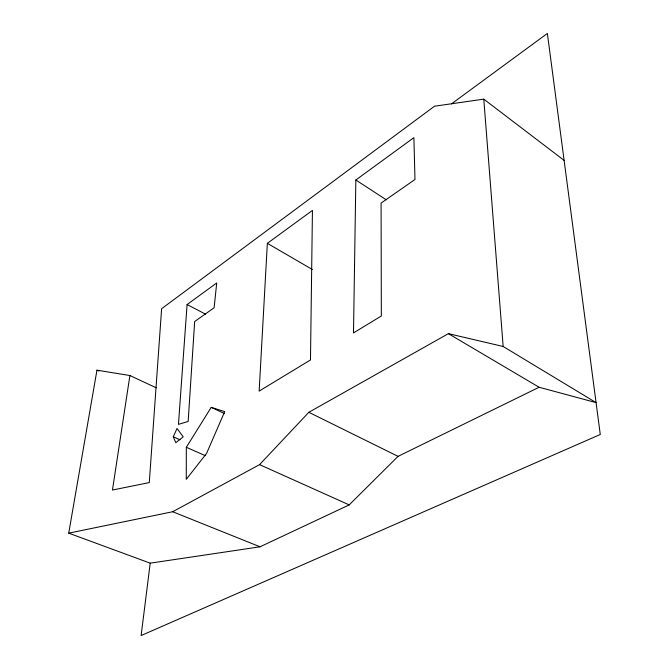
<?xml version="1.0" encoding="UTF-8"?>
<svg xmlns="http://www.w3.org/2000/svg" width="669" height="669" viewBox="0 0 669 669"><rect width="100%" height="100%" fill="white"/><g stroke="black" fill="none" stroke-linecap="round" stroke-linejoin="round"><path stroke-width="1" d="M186.333 447.293L186.266 479.33L206.587 453.381L224.709 411.602L211.212 407.354L186.333 447.293L205.299 455.648M355.849 179.994L353.5 332.911L381.338 316.002L381.087 203.092L414.981 179.484L413.894 137.647L355.849 179.994L386.189 199.772M267.349 243.349L259.146 391.106L310.483 359.955L312.44 210.409L267.349 243.349L312.39 269.515M187.086 304.546L178.456 424.363L188.165 421.445L194.662 321.53L214.113 307.765L216.723 282.962L187.086 304.546L205.584 314.171M156.212 387.786L129.903 375.535L96.955 370.183L68.723 533.16L172.677 511.735L259.572 464.629L308.844 412.296L448.397 333.655L503.163 346.483L596.071 402.613L539.105 387.251L398.047 456.358L349.21 504.894L260.049 546.799L150.207 563.164L141.126 635.55L600.277 434.482L547.367 33.45L451.466 103.879M129.903 375.535L112.451 490.043L149.279 482.575L161.622 308.71L434.524 106.212L483.771 99.137L564.118 160.393M173.271 436.782L177.042 428.478L183.189 436.807L175.805 442.727L173.271 436.782L179.944 439.734M68.723 533.16L150.207 563.164M172.677 511.735L260.049 546.799M259.572 464.629L349.21 504.894M96.955 370.183L98.836 371.044M211.212 407.354L224.358 413.526M308.844 412.296L398.047 456.358M448.397 333.655L539.105 387.251M483.771 99.137L503.163 346.483"/></g></svg>
